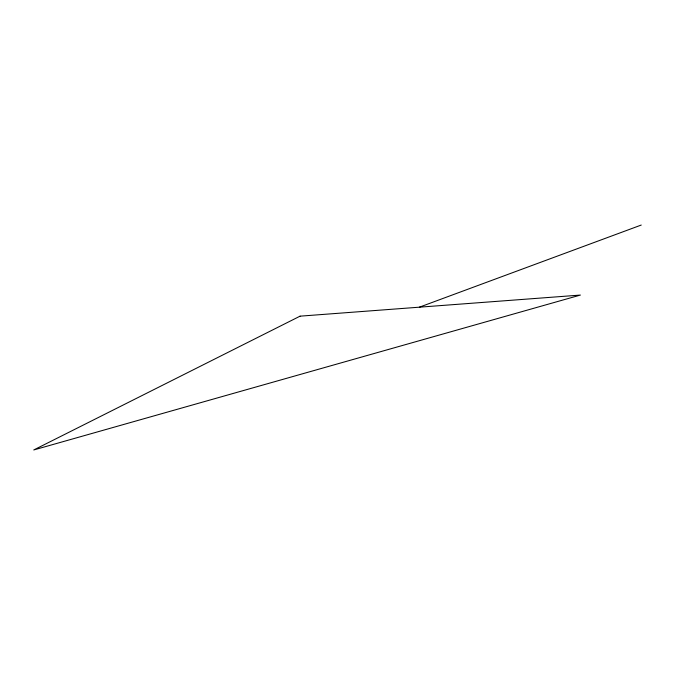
<?xml version="1.0" encoding="UTF-8"?>
<svg xmlns="http://www.w3.org/2000/svg" width="675" height="675" viewBox="0 0 675 675"><rect width="100%" height="100%" fill="white"/><g stroke="black" fill="none" stroke-linecap="round" stroke-linejoin="round"><path stroke-width="1.01" d="M419.394 307.176L641.25 225.045M300.063 316.162L33.75 449.955L580.399 295.068L300.063 316.162"/></g></svg>
